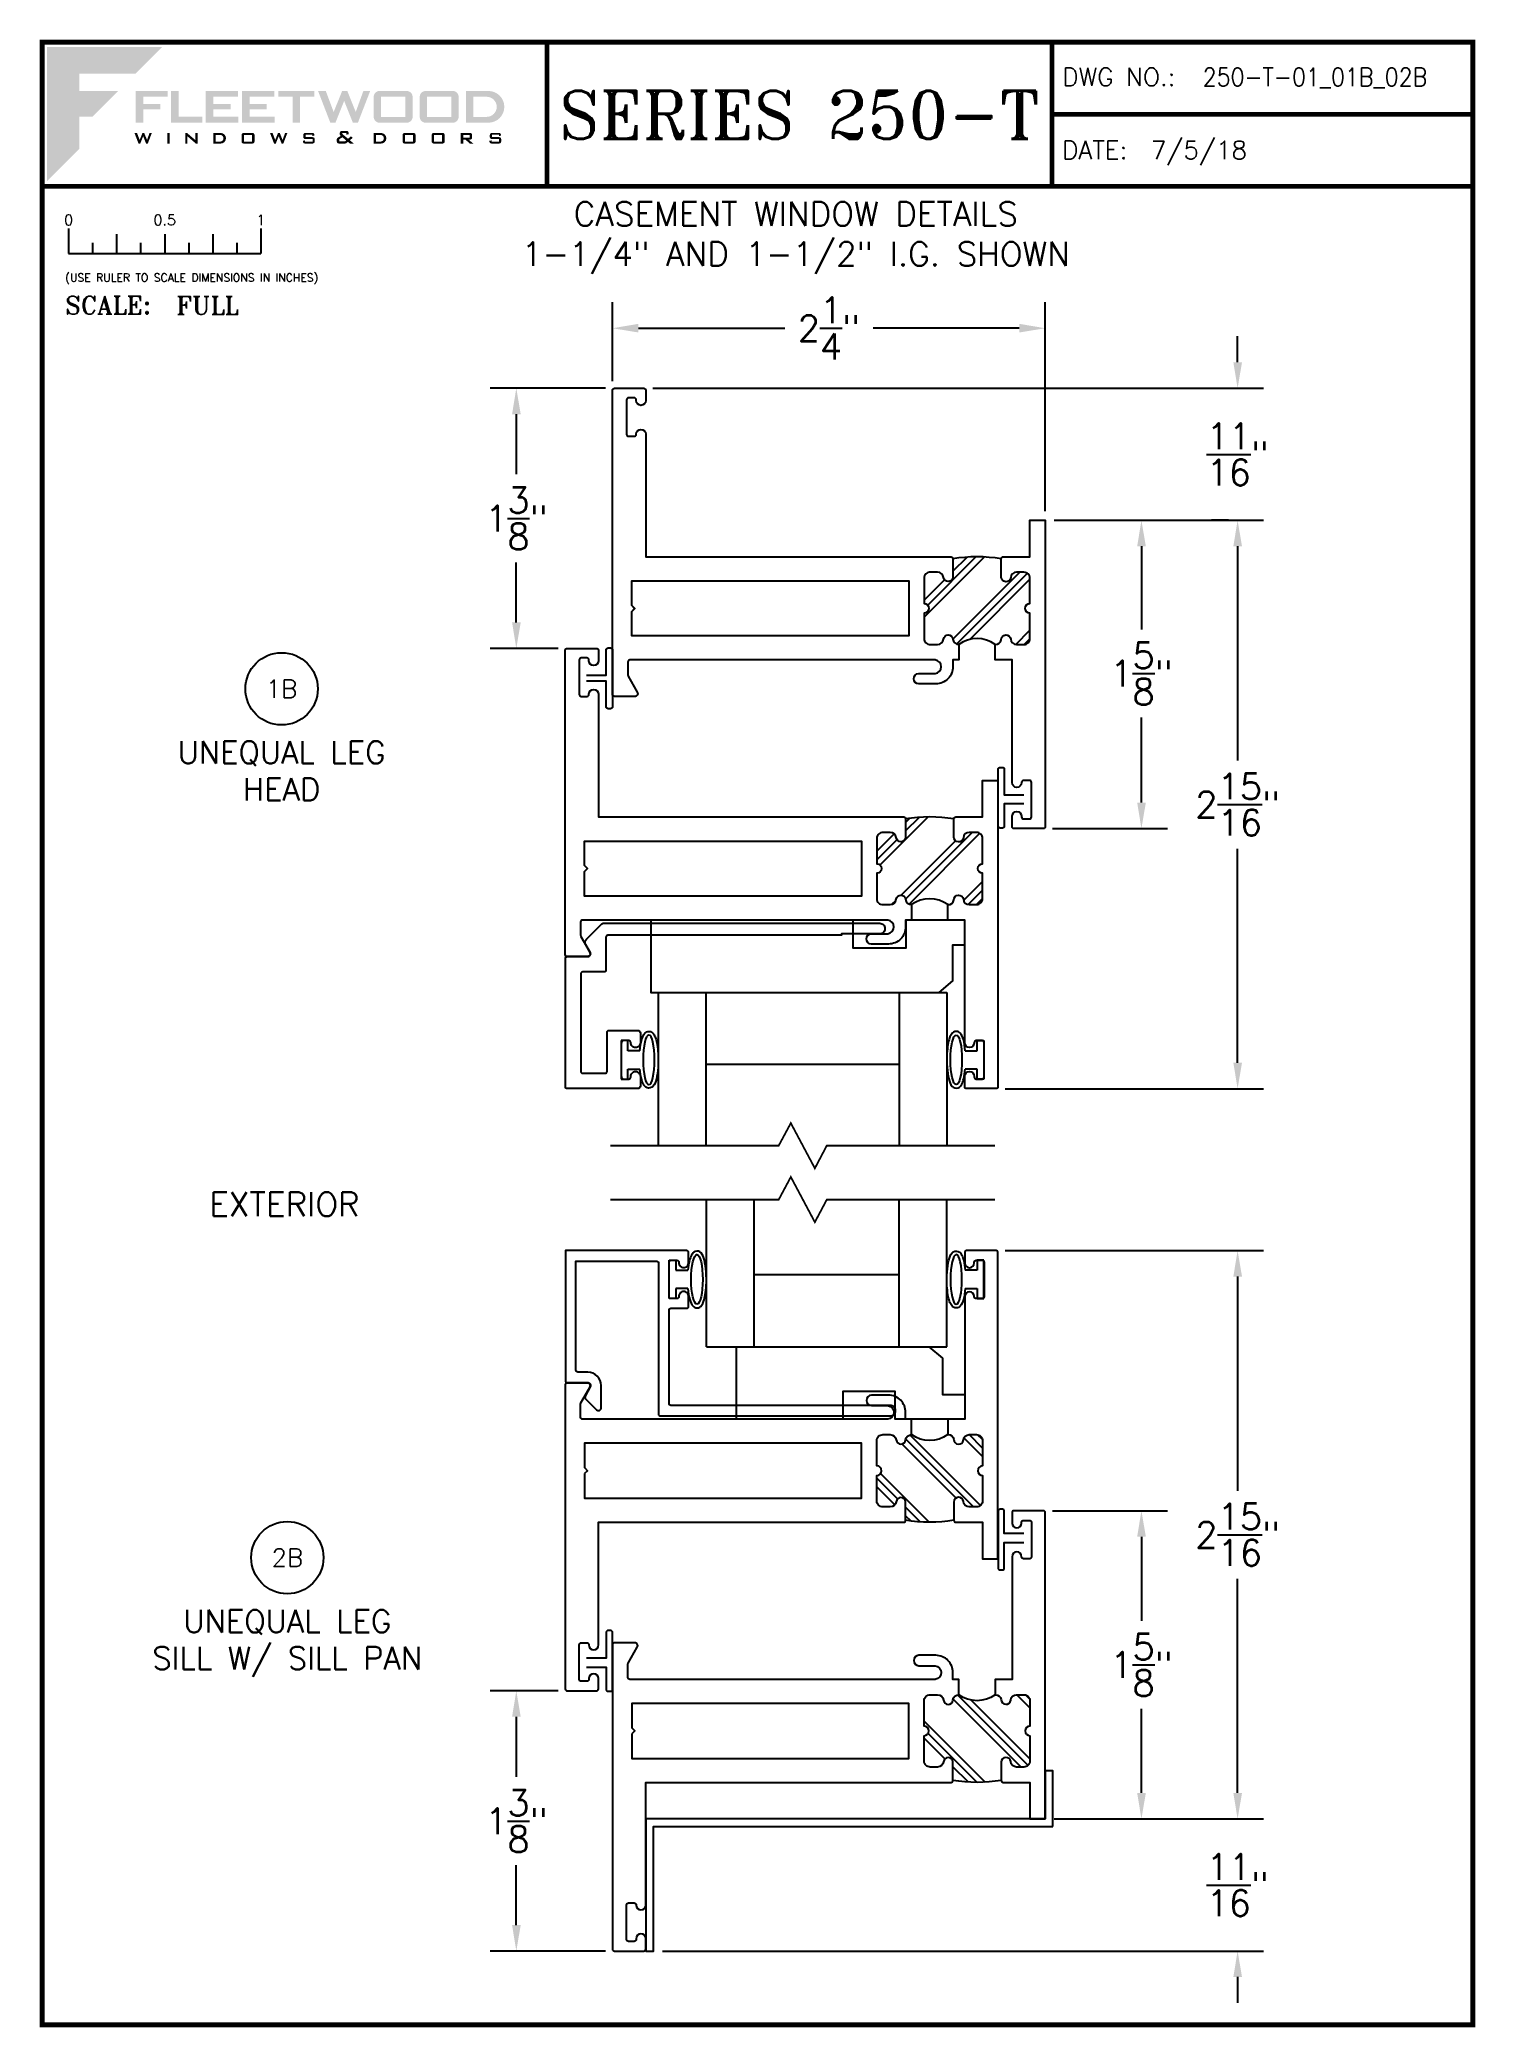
# Paper-space layout 'DETAIL 1B & 2B' of a CAD drawing. Extents: x 0.3 to 7.8, y 0.1 to 10.4.
# The model-space entities are those that its viewports show. They can reach past a viewport. Long polylines and large blocks are cut down to what shows.
import ezdxf
from ezdxf.enums import TextEntityAlignment as Align

# ---------------------------------------------------------------- set-up
doc = ezdxf.new("R2010")
doc.units = 0
doc.header["$LTSCALE"] = 0.25
doc.header["$MEASUREMENT"] = 0
doc.layers.get('0').update_dxf_attribs({"linetype": 'CONTINUOUS'})
doc.layers.get('DEFPOINTS').update_dxf_attribs({"linetype": 'CONTINUOUS'})
for name, color, linetype in [('DIM', 7, 'CONTINUOUS'), ('FRAME', 1, 'CONTINUOUS'), ('GLASS', 7, 'CONTINUOUS'), ('MISC', 7, 'CONTINUOUS'), ('TEXT', 7, 'CONTINUOUS'), ('TITLE-BLOCK', 7, 'CONTINUOUS'), ('VENT', 5, 'CONTINUOUS'), ('YK_GLASS_STOP', 5, 'CONTINUOUS')]:
    doc.layers.add(name, color=color, linetype=linetype)
doc.layers.add('VP', color=40, linetype='CONTINUOUS', plot=False)
doc.layers.get('VP').off()
doc.styles.add('ROMANS', font='romans')
doc.styles.add('ROMANT', font='romant')
doc.styles.add('SIMPLEX-094', font='simplex.shx', dxfattribs={"height": 0.094})
doc.styles.get("Standard").update_dxf_attribs({"font": 'simplex.shx'})
doc.dimstyles.new('FULL SCALE', dxfattribs={"dimscale": 0.75, "dimtxt": 0.18, "dimasz": 0.18, "dimexe": 0.18, "dimexo": 0.0625, "dimgap": 0.096, "dimtad": 0, "dimtih": 1, "dimtoh": 1, "dimdec": 4, "dimzin": 0, "dimdsep": 46, "dimlunit": 4, "dimtxsty": 'Standard', "dimcen": 0.09, "dimadec": 0, "dimazin": 0, "dimtfac": 1, "dimtdec": 4, "dimtofl": 0, "dimtmove": 0, "dimatfit": 3, "dimfxl": 0, "dimtolj": 1, "dimtzin": 0, "dimarcsym": 0})

# ---------------------------------------------------------------- blocks, each defined once
blk = doc.blocks.new('*D21')
at = {"layer": 'DEFPOINTS', "color": 0}
for p in [(5.528, 8.949), (3.278, 8.627), (5.528, 7.95)]:
    blk.add_point(p, dxfattribs=at)
at = {"layer": 'DIM', "color": 0, "lineweight": -2}
for p, q in [((3.278, 8.674), (3.278, 9.084)), ((5.528, 7.997), (5.528, 9.084)), ((3.413, 8.949), (4.174, 8.949)), ((5.393, 8.949), (4.633, 8.949))]:
    blk.add_line(p, q, dxfattribs=at)
at = {"layer": 'DIM', "color": 0}
for points in [[(3.413, 8.972), (3.413, 8.927), (3.278, 8.949)], [(5.393, 8.972), (5.393, 8.927), (5.528, 8.949)]]:
    blk.add_solid(points, dxfattribs=at)
at = {"layer": 'DIM', "color": 0, "insert": (4.403, 8.949), "char_height": 0.135, "attachment_point": 5}
blk.add_mtext('\\A1;2{\\H1.000000x;\\S1/4;}"', dxfattribs=at)
blk = doc.blocks.new('*D22')
at = {"layer": 'DEFPOINTS', "color": 0}
for p in [(5.528, 7.95), (5.518, 6.347), (6.028, 6.347)]:
    blk.add_point(p, dxfattribs=at)
at = {"layer": 'DIM', "color": 0, "lineweight": -2}
for p, q in [((5.575, 7.95), (6.163, 7.95)), ((6.028, 7.815), (6.028, 7.383)), ((6.028, 6.482), (6.028, 6.924)), ((5.565, 6.347), (6.163, 6.347))]:
    blk.add_line(p, q, dxfattribs=at)
at = {"layer": 'DIM', "color": 0}
for points in [[(6.006, 7.815), (6.051, 7.815), (6.028, 7.95)], [(6.006, 6.482), (6.051, 6.482), (6.028, 6.347)]]:
    blk.add_solid(points, dxfattribs=at)
at = {"layer": 'DIM', "color": 0, "insert": (6.028, 7.153), "char_height": 0.135, "attachment_point": 5}
blk.add_mtext('\\A1;1{\\H1.000000x;\\S5/8;}"', dxfattribs=at)
blk = doc.blocks.new('*D23')
at = {"layer": 'DEFPOINTS', "color": 0}
for p in [(5.528, 7.95), (5.273, 4.994), (6.528, 4.994)]:
    blk.add_point(p, dxfattribs=at)
at = {"layer": 'DIM', "color": 0, "lineweight": -2}
for p, q in [((5.575, 7.95), (6.663, 7.95)), ((6.528, 7.815), (6.528, 6.701)), ((6.528, 5.129), (6.528, 6.242)), ((5.32, 4.994), (6.663, 4.994))]:
    blk.add_line(p, q, dxfattribs=at)
at = {"layer": 'DIM', "color": 0}
for points in [[(6.506, 7.815), (6.551, 7.815), (6.528, 7.95)], [(6.506, 5.129), (6.551, 5.129), (6.528, 4.994)]]:
    blk.add_solid(points, dxfattribs=at)
at = {"layer": 'DIM', "color": 0, "insert": (6.528, 6.472), "char_height": 0.135, "attachment_point": 5}
blk.add_mtext('\\A1;2{\\H1.000000x;\\S15/16;}"', dxfattribs=at)
blk = doc.blocks.new('sectball')
blk.add_circle((0, 0), 0.125)
blk.add_attdef('NO', text='', height=0.062).set_placement((0, 0), align=Align.MIDDLE_CENTER)
for tag, p in [('LINE1', (0, -0.2588)), ('LINE2', (0, -0.3864)), ('LINE3', (0, -0.5214))]:
    blk.add_attdef(tag, text='', height=0.078).set_placement(p, align=Align.CENTER)
blk = doc.blocks.new('Fleetwood_Logo_6-10-15')
h = blk.add_hatch(color=154)
h.dxf.hatch_style = 1
h.paths.add_polyline_path([(0.2526, -0.0017), (0.0019, -0.0017), (0.0019, -0.2942), (0.0725, -0.2236), (0.0725, -0.1535), (0.1007, -0.1535), (0.1567, -0.0976), (0.0725, -0.0976), (0.0725, -0.0596), (0.1946, -0.0596)])
h = blk.add_hatch(color=251)
h.dxf.hatch_style = 1
h.paths.add_polyline_path([(0.2487, -0.1256), (0.2112, -0.1256), (0.2112, -0.1102), (0.2647, -0.1102), (0.2647, -0.0976), (0.1946, -0.0976), (0.1946, -0.1667), (0.2112, -0.1667), (0.2112, -0.1377), (0.2487, -0.1377)])
h = blk.add_hatch(color=251)
h.dxf.hatch_style = 1
h.paths.add_polyline_path([(0.2886, -0.0976), (0.272, -0.0976), (0.272, -0.1667), (0.3401, -0.1667), (0.3401, -0.1535), (0.2886, -0.1535)])
h = blk.add_hatch(color=251)
h.dxf.hatch_style = 1
h.paths.add_polyline_path([(0.4175, -0.0976), (0.3474, -0.0976), (0.3474, -0.1667), (0.4185, -0.1667), (0.4185, -0.1534), (0.364, -0.1534), (0.364, -0.1377), (0.4015, -0.1377), (0.4015, -0.1256), (0.364, -0.1256), (0.364, -0.1102), (0.4175, -0.1102)])
h = blk.add_hatch(color=251)
h.dxf.hatch_style = 1
h.paths.add_polyline_path([(0.4965, -0.0976), (0.4264, -0.0976), (0.4264, -0.1667), (0.4975, -0.1667), (0.4975, -0.1534), (0.443, -0.1534), (0.443, -0.1377), (0.4804, -0.1377), (0.4804, -0.1256), (0.443, -0.1256), (0.443, -0.1102), (0.4965, -0.1102)])
h = blk.add_hatch(color=251)
h.dxf.hatch_style = 1
h.paths.add_polyline_path([(0.5842, -0.0976), (0.5054, -0.0976), (0.5054, -0.1102), (0.5365, -0.1102), (0.5365, -0.1667), (0.5531, -0.1667), (0.5531, -0.1102), (0.5842, -0.1102)])
h = blk.add_hatch(color=251)
h.dxf.hatch_style = 1
h.paths.add_polyline_path([(0.6089, -0.0976), (0.5921, -0.0976), (0.6188, -0.1667), (0.63, -0.1667), (0.6489, -0.1192), (0.6679, -0.1667), (0.6789, -0.1667), (0.7056, -0.0976), (0.6908, -0.0976), (0.6742, -0.1433), (0.6558, -0.0976), (0.6446, -0.0976), (0.6261, -0.1433)])
h = blk.add_hatch(color=251)
h.dxf.hatch_style = 1
h.paths.add_polyline_path([(0.7853, -0.0976), (0.726, -0.0976, 0.414214), (0.7133, -0.1102), (0.7133, -0.154, 0.414214), (0.726, -0.1667), (0.7853, -0.1667, 0.414214), (0.798, -0.154), (0.798, -0.1102, 0.414214)])
h.paths.add_polyline_path([(0.7819, -0.1102), (0.7819, -0.154), (0.7294, -0.154), (0.7294, -0.1102)], flags=16)
h = blk.add_hatch(color=251)
h.dxf.hatch_style = 1
h.paths.add_polyline_path([(0.8856, -0.0976), (0.8262, -0.0976, 0.414214), (0.8136, -0.1102), (0.8136, -0.154, 0.414214), (0.8262, -0.1667), (0.8856, -0.1667, 0.414214), (0.8982, -0.154), (0.8982, -0.1102, 0.414214)])
h.paths.add_polyline_path([(0.8822, -0.1102), (0.8822, -0.154), (0.8296, -0.154), (0.8296, -0.1102)], flags=16)
h = blk.add_hatch(color=251)
h.dxf.hatch_style = 1
h.paths.add_polyline_path([(0.9632, -0.0976), (0.914, -0.0976), (0.914, -0.1667), (0.9632, -0.1667, 1)])
h.paths.add_polyline_path([(0.9301, -0.1102), (0.9593, -0.1102, -1), (0.9593, -0.154), (0.9301, -0.154)], flags=16)
h = blk.add_hatch(color=7)
h.dxf.hatch_style = 1
h.paths.add_polyline_path([(0.2301, -0.1891), (0.2251, -0.1891), (0.2196, -0.2043), (0.2134, -0.1891), (0.2097, -0.1891), (0.2035, -0.2043), (0.1978, -0.1891), (0.1922, -0.1891), (0.2011, -0.2121), (0.2048, -0.2121), (0.2112, -0.1963), (0.2175, -0.2121), (0.2212, -0.2121)])
h = blk.add_hatch(color=7)
h.dxf.hatch_style = 1
h.paths.add_polyline_path([(0.2691, -0.1891), (0.2637, -0.1891), (0.2637, -0.2118), (0.2637, -0.2121), (0.2691, -0.2121)])
h = blk.add_hatch(color=7)
h.dxf.hatch_style = 1
h.paths.add_polyline_path([(0.3077, -0.1964), (0.3259, -0.2121), (0.3298, -0.2121), (0.3298, -0.1891), (0.325, -0.1891), (0.325, -0.2047), (0.3067, -0.1891), (0.3029, -0.1891), (0.3029, -0.2121), (0.3077, -0.2121)])
h = blk.add_hatch(color=7)
h.dxf.hatch_style = 1
h.paths.add_polyline_path([(0.3801, -0.1891), (0.3637, -0.1891), (0.3637, -0.2121), (0.3801, -0.2121, 1)])
h.paths.add_polyline_path([(0.3691, -0.2079), (0.3691, -0.1933), (0.3788, -0.1933, -1), (0.3788, -0.2079)], flags=16)
h = blk.add_hatch(color=7)
h.dxf.hatch_style = 1
h.paths.add_polyline_path([(0.4537, -0.2079), (0.4537, -0.1933, 0.414214), (0.4495, -0.1891), (0.4297, -0.1891, 0.414214), (0.4255, -0.1933), (0.4255, -0.2079, 0.414214), (0.4297, -0.2121), (0.4495, -0.2121, 0.414214)])
h.paths.add_polyline_path([(0.4308, -0.2079), (0.4308, -0.1933), (0.4484, -0.1933), (0.4484, -0.2079)], flags=16)
h = blk.add_hatch(color=7)
h.dxf.hatch_style = 1
h.paths.add_polyline_path([(0.5253, -0.1891), (0.5203, -0.1891), (0.5148, -0.2043), (0.5087, -0.1891), (0.5049, -0.1891), (0.4988, -0.2043), (0.493, -0.1891), (0.4874, -0.1891), (0.4963, -0.2121), (0.5001, -0.2121), (0.5064, -0.1963), (0.5127, -0.2121), (0.5164, -0.2121)])
h = blk.add_hatch(color=7)
h.dxf.hatch_style = 1
h.paths.add_polyline_path([(0.5801, -0.1891), (0.5643, -0.1891, 0.414214), (0.56, -0.1933), (0.56, -0.1981, 0.414214), (0.5643, -0.2024), (0.58, -0.2024), (0.58, -0.2078), (0.5637, -0.2078), (0.5637, -0.2052), (0.5591, -0.2062), (0.5591, -0.2078, 0.414214), (0.5634, -0.2121), (0.5805, -0.2121, 0.414214), (0.5848, -0.2078), (0.5848, -0.2024, 0.414214), (0.5805, -0.1982), (0.5648, -0.1982), (0.5648, -0.193), (0.5798, -0.193), (0.5798, -0.1958), (0.5843, -0.1948), (0.5843, -0.1933, 0.414214)])
h = blk.add_hatch(color=7)
h.dxf.hatch_style = 1
h.paths.add_polyline_path([(0.645, -0.1913, -0.222262), (0.6447, -0.1906), (0.6447, -0.1892), (0.6535, -0.1892), (0.6535, -0.193), (0.6587, -0.1918), (0.6587, -0.189, 0.414214), (0.6544, -0.1847), (0.6437, -0.1847, 0.414214), (0.6394, -0.189), (0.6394, -0.1922, 0.222262), (0.6407, -0.1948), (0.6415, -0.1955), (0.6345, -0.1998, 0.260684), (0.6329, -0.2027), (0.6329, -0.2078, 0.414214), (0.6372, -0.2121), (0.6514, -0.2121, 0.17577), (0.6536, -0.2113), (0.657, -0.2085), (0.6614, -0.2121), (0.6699, -0.2121), (0.6613, -0.2049), (0.6676, -0.1997), (0.6637, -0.1964), (0.6574, -0.2017)])
h.paths.add_polyline_path([(0.6532, -0.2052), (0.6509, -0.2072, -0.17577), (0.6502, -0.2074), (0.6382, -0.2074), (0.6382, -0.2033, -0.260684), (0.6387, -0.2025), (0.6451, -0.1985)], flags=16)
h = blk.add_hatch(color=7)
h.dxf.hatch_style = 1
h.paths.add_polyline_path([(0.7294, -0.1891), (0.713, -0.1891), (0.713, -0.2121), (0.7294, -0.2121, 1)])
h.paths.add_polyline_path([(0.7184, -0.2079), (0.7184, -0.1933), (0.7281, -0.1933, -1), (0.7281, -0.2079)], flags=16)
h = blk.add_hatch(color=7)
h.dxf.hatch_style = 1
h.paths.add_polyline_path([(0.8045, -0.2079), (0.8045, -0.1933, 0.414214), (0.8003, -0.1891), (0.7805, -0.1891, 0.414214), (0.7763, -0.1933), (0.7763, -0.2079, 0.414214), (0.7805, -0.2121), (0.8003, -0.2121, 0.414214)])
h.paths.add_polyline_path([(0.7816, -0.2079), (0.7816, -0.1933), (0.7992, -0.1933), (0.7992, -0.2079)], flags=16)
h = blk.add_hatch(color=7)
h.dxf.hatch_style = 1
h.paths.add_polyline_path([(0.8678, -0.2079), (0.8678, -0.1933, 0.414214), (0.8636, -0.1891), (0.8438, -0.1891, 0.414214), (0.8396, -0.1933), (0.8396, -0.2079, 0.414214), (0.8438, -0.2121), (0.8636, -0.2121, 0.414214)])
h.paths.add_polyline_path([(0.8449, -0.2079), (0.8449, -0.1933), (0.8624, -0.1933), (0.8624, -0.2079)], flags=16)
h = blk.add_hatch(color=7)
h.dxf.hatch_style = 1
h.paths.add_polyline_path([(0.9277, -0.1993), (0.9277, -0.1933, 0.414214), (0.9235, -0.1891), (0.9028, -0.1891), (0.9028, -0.2121), (0.9082, -0.2121), (0.9082, -0.2035), (0.9131, -0.2035), (0.9224, -0.2121), (0.9303, -0.2121), (0.9197, -0.2035), (0.9235, -0.2035, 0.414214)])
h.paths.add_polyline_path([(0.9082, -0.1993), (0.9082, -0.1933), (0.9214, -0.1933, -0.414214), (0.9224, -0.1943), (0.9224, -0.1983, -0.414214), (0.9214, -0.1993)], flags=16)
h = blk.add_hatch(color=7)
h.dxf.hatch_style = 1
h.paths.add_polyline_path([(0.9867, -0.1982), (0.971, -0.1982), (0.971, -0.193), (0.9859, -0.193), (0.9859, -0.1958), (0.9905, -0.1948), (0.9905, -0.1933, 0.414214), (0.9863, -0.1891), (0.9705, -0.1891, 0.414214), (0.9662, -0.1933), (0.9662, -0.1981, 0.414214), (0.9705, -0.2024), (0.9862, -0.2024), (0.9862, -0.2078), (0.9699, -0.2078), (0.9699, -0.2052), (0.9653, -0.2062), (0.9653, -0.2078, 0.414214), (0.9696, -0.2121), (0.9867, -0.2121, 0.414214), (0.991, -0.2078), (0.991, -0.2024, 0.414214)])
blk = doc.blocks.new('A-SIZE_P')
at = {"const_width": 0.025}
blk.add_lwpolyline([(0.313, 0.125), (7.751, 0.125), (7.751, 10.437), (0.313, 10.437)], close=True, dxfattribs=at)
for points in [[(2.938, 10.437), (2.938, 9.687)], [(5.563, 10.437), (5.563, 9.687)], [(5.563, 10.062), (7.751, 10.062)], [(0.313, 9.687), (7.751, 9.687)]]:
    blk.add_lwpolyline(points, dxfattribs=at)
at = {"xscale": 2.387023416083395, "yscale": 2.387023416083395, "zscale": 2.387023416083395}
blk.add_blockref('Fleetwood_Logo_6-10-15', (0.334, 10.416), dxfattribs=at)
for s, style, p in [('DWG NO.:', 'SIMPLEX-094', (5.617, 10.209)), ('DATE:', 'SIMPLEX-094', (5.616, 9.829)), ('SCALE:', 'ROMANT', (0.433, 9.022))]:
    blk.add_text(s, height=0.094, dxfattribs=dict(style=style)).set_placement(p)
for tag, p, style in [('DWG_NO', (6.346, 10.209), 'SIMPLEX-094'), ('DATE', (6.077, 9.829), 'SIMPLEX-094'), ('SCALE', (1.011, 9.02), 'ROMANT')]:
    blk.add_attdef(tag, p, '', height=0.094, dxfattribs=dict(style=style))
for tag, height, style, width, p, p2 in [('DWG_NO_F', 0.094, 'SIMPLEX-094', 1.745692, (6.347, 10.209), (7.683, 10.209)), ('PRODUCT', 0.25, 'ROMANT', 1.390728, (3.001, 9.934), (5.5, 9.934))]:
    blk.add_attdef(tag, text='', height=height, dxfattribs=dict(style=style, width=width)).set_placement(p, p2, align=Align.FIT)
blk = doc.blocks.new('Full')
for p, q in [((0.137, -0.219), (0.137, -0.35)), ((0.262, -0.294), (0.262, -0.35)), ((0.387, -0.249), (0.387, -0.35)), ((0.512, -0.294), (0.512, -0.35)), ((0.637, -0.249), (0.637, -0.35)), ((0.762, -0.294), (0.762, -0.35)), ((0.887, -0.249), (0.887, -0.35)), ((1.012, -0.294), (1.012, -0.35)), ((1.137, -0.219), (1.137, -0.35)), ((0.137, -0.35), (1.137, -0.35))]:
    blk.add_line(p, q)
for s, p in [('0', (0.137, -0.219)), ('0.5', (0.637, -0.219)), ('1', (1.137, -0.219))]:
    blk.add_text(s, height=0.055).set_placement(p, align=Align.BOTTOM_CENTER)
at = {"style": 'ROMANS'}
blk.add_text('(USE RULER TO SCALE DIMENSIONS IN INCHES)', height=0.04115, dxfattribs=at).set_placement((0.12, -0.495))
blk = doc.blocks.new('*D70')
at = {"layer": 'DEFPOINTS', "color": 0}
for p in [(5.273, 4.152), (5.528, 1.196), (6.528, 1.196)]:
    blk.add_point(p, dxfattribs=at)
at = {"layer": 'TITLE-BLOCK', "color": 0, "lineweight": -2}
for p, q in [((5.32, 4.152), (6.663, 4.152)), ((6.528, 4.017), (6.528, 2.903)), ((6.528, 1.331), (6.528, 2.444)), ((5.575, 1.196), (6.663, 1.196))]:
    blk.add_line(p, q, dxfattribs=at)
at = {"layer": 'TITLE-BLOCK', "color": 0}
for points in [[(6.506, 4.017), (6.551, 4.017), (6.528, 4.152)], [(6.506, 1.331), (6.551, 1.331), (6.528, 1.196)]]:
    blk.add_solid(points, dxfattribs=at)
at = {"layer": 'TITLE-BLOCK', "color": 0, "insert": (6.528, 2.674), "char_height": 0.135, "attachment_point": 5}
blk.add_mtext('\\A1;2{\\H1.000000x;\\S15/16;}"', dxfattribs=at)
blk = doc.blocks.new('*D71')
at = {"layer": 'DEFPOINTS', "color": 0}
for p in [(5.518, 2.799), (5.528, 1.196), (6.028, 1.196)]:
    blk.add_point(p, dxfattribs=at)
at = {"layer": 'TITLE-BLOCK', "color": 0, "lineweight": -2}
for p, q in [((5.565, 2.799), (6.163, 2.799)), ((6.028, 2.664), (6.028, 2.227)), ((6.028, 1.331), (6.028, 1.768)), ((5.575, 1.196), (6.163, 1.196))]:
    blk.add_line(p, q, dxfattribs=at)
at = {"layer": 'TITLE-BLOCK', "color": 0}
for points in [[(6.006, 2.664), (6.051, 2.664), (6.028, 2.799)], [(6.006, 1.331), (6.051, 1.331), (6.028, 1.196)]]:
    blk.add_solid(points, dxfattribs=at)
at = {"layer": 'TITLE-BLOCK', "color": 0, "insert": (6.028, 1.997), "char_height": 0.135, "attachment_point": 5}
blk.add_mtext('\\A1;1{\\H1.000000x;\\S5/8;}"', dxfattribs=at)
blk = doc.blocks.new('*D72')
at = {"layer": 'DEFPOINTS', "color": 0}
for p in [(3.043, 1.862), (2.778, 0.509), (3.288, 0.509)]:
    blk.add_point(p, dxfattribs=at)
at = {"layer": 'TITLE-BLOCK', "color": 0, "lineweight": -2}
for p, q in [((2.996, 1.862), (2.643, 1.862)), ((2.778, 1.727), (2.778, 1.415)), ((2.778, 0.644), (2.778, 0.956)), ((3.241, 0.509), (2.643, 0.509))]:
    blk.add_line(p, q, dxfattribs=at)
at = {"layer": 'TITLE-BLOCK', "color": 0}
for points in [[(2.756, 1.727), (2.801, 1.727), (2.778, 1.862)], [(2.756, 0.644), (2.801, 0.644), (2.778, 0.509)]]:
    blk.add_solid(points, dxfattribs=at)
at = {"layer": 'TITLE-BLOCK', "color": 0, "insert": (2.778, 1.185), "char_height": 0.135, "attachment_point": 5}
blk.add_mtext('\\A1;1{\\H1.000000x;\\S3/8;}"', dxfattribs=at)
blk = doc.blocks.new('*D73')
at = {"layer": 'DEFPOINTS', "color": 0}
for p in [(5.528, 1.196), (3.491, 0.509), (6.528, 0.509)]:
    blk.add_point(p, dxfattribs=at)
at = {"layer": 'TITLE-BLOCK', "color": 0, "lineweight": -2}
for p, q in [((6.528, 1.331), (6.528, 1.466)), ((5.575, 1.196), (6.663, 1.196)), ((3.538, 0.509), (6.663, 0.509)), ((6.528, 0.374), (6.528, 0.239))]:
    blk.add_line(p, q, dxfattribs=at)
at = {"layer": 'TITLE-BLOCK', "color": 0}
for points in [[(6.506, 1.331), (6.551, 1.331), (6.528, 1.196)], [(6.506, 0.374), (6.551, 0.374), (6.528, 0.509)]]:
    blk.add_solid(points, dxfattribs=at)
at = {"layer": 'TITLE-BLOCK', "color": 0, "insert": (6.528, 0.852), "char_height": 0.135, "attachment_point": 5}
blk.add_mtext('\\A1;{\\H1.000000x;\\S11/16;}"', dxfattribs=at)
blk = doc.blocks.new('*D74')
at = {"layer": 'DEFPOINTS', "color": 0}
for p in [(3.288, 8.637), (2.778, 7.284), (3.043, 7.284)]:
    blk.add_point(p, dxfattribs=at)
at = {"layer": 'TITLE-BLOCK', "color": 0, "lineweight": -2}
for p, q in [((3.241, 8.637), (2.643, 8.637)), ((2.778, 8.502), (2.778, 8.19)), ((2.778, 7.419), (2.778, 7.731)), ((2.996, 7.284), (2.643, 7.284))]:
    blk.add_line(p, q, dxfattribs=at)
at = {"layer": 'TITLE-BLOCK', "color": 0}
for points in [[(2.756, 8.502), (2.801, 8.502), (2.778, 8.637)], [(2.756, 7.419), (2.801, 7.419), (2.778, 7.284)]]:
    blk.add_solid(points, dxfattribs=at)
at = {"layer": 'TITLE-BLOCK', "color": 0, "insert": (2.778, 7.96), "char_height": 0.135, "attachment_point": 5}
blk.add_mtext('\\A1;1{\\H1.000000x;\\S3/8;}"', dxfattribs=at)
blk = doc.blocks.new('*D127')
at = {"color": 0, "lineweight": -2}
for p, q in [((6.528, 8.772), (6.528, 8.907)), ((3.488, 8.637), (6.663, 8.637)), ((6.481, 7.95), (6.393, 7.95)), ((6.528, 7.815), (6.528, 7.68))]:
    blk.add_line(p, q, dxfattribs=at)
at = {"color": 0}
for points in [[(6.506, 8.772), (6.551, 8.772), (6.528, 8.637)], [(6.506, 7.815), (6.551, 7.815), (6.528, 7.95)]]:
    blk.add_solid(points, dxfattribs=at)
at = {"layer": 'DEFPOINTS', "color": 0}
for p in [(3.441, 8.637), (6.528, 8.637), (6.528, 7.95)]:
    blk.add_point(p, dxfattribs=at)
at = {"color": 0, "insert": (6.528, 8.293), "char_height": 0.135, "attachment_point": 5}
blk.add_mtext('\\A1;{\\H1.000000x;\\S11/16;}"', dxfattribs=at)
blk = doc.blocks.new('05P11-Z-BAR')
h = blk.add_hatch()
h.set_pattern_fill('PLAST', angle=45, style=0)
h.set_pattern_definition([(45, (-0.3846, -1e-07), (-0.176777, 0.176777), []), (45, (-0.4067, 0.0221), (-0.176777, 0.176777), []), (45, (-0.4288, 0.0442), (-0.176777, 0.176777), [])])
h.paths.add_polyline_path([(0.006, 1.12, -0.414214), (-0.018, 1.145, -0.414214), (0.006, 1.17), (0.006, 1.302, 0.414214), (-0.025, 1.333), (-0.063, 1.333, 0.38311), (-0.094, 1.305, -0.947716), (-0.143, 1.308), (-0.143, 1.403, 0.087329), (-0.394, 1.403), (-0.394, 1.308, -1), (-0.443, 1.308, 0.352985), (-0.473, 1.333), (-0.512, 1.333, 0.414214), (-0.544, 1.302), (-0.544, 1.17, -0.414214), (-0.518, 1.145, -0.414214), (-0.544, 1.12), (-0.544, 0.988, 0.414214), (-0.512, 0.957), (-0.474, 0.957, 0.38311), (-0.443, 0.985, -0.898027), (-0.394, 0.985, 0.38311), (-0.363, 0.957, -0.325577), (-0.174, 0.957, 0.363634), (-0.143, 0.982, -0.947716), (-0.094, 0.985, 0.38311), (-0.063, 0.957), (-0.025, 0.957, 0.414214), (0.006, 0.988)])
blk.add_line((-0.087, 0.877), (-0.087, 0.877))
for points in [[(-2.164, 2.28, -0.414214), (-2.154, 2.29), (-2.001, 2.29, -0.414214), (-1.991, 2.28), (-1.991, 2.226, -1), (-2.041, 2.226), (-2.041, 2.23, 0.414214), (-2.051, 2.24), (-2.081, 2.24, 0.414214), (-2.091, 2.23), (-2.091, 2.05, 0.414214), (-2.081, 2.04), (-2.051, 2.04, 0.414214), (-2.041, 2.05), (-2.041, 2.051, -1), (-1.991, 2.051), (-1.991, 1.413), (-0.403, 1.413, -0.414214), (-0.394, 1.403), (-0.394, 1.306, -0.888834), (-0.443, 1.306, 0.377258), (-0.474, 1.333), (-0.512, 1.333, 0.414214), (-0.544, 1.302), (-0.544, 1.17, -1), (-0.544, 1.12), (-0.544, 0.988, 0.414214), (-0.512, 0.957), (-0.474, 0.957, 0.383109), (-0.443, 0.985, -0.898027), (-0.394, 0.985, 0.38311), (-0.363, 0.957), (-0.363, 0.877), (-0.394, 0.877), (-0.394, 0.842, -0.414214), (-0.483, 0.752), (-0.571, 0.752, -1), (-0.571, 0.806), (-0.486, 0.806, 0.859155), (-0.486, 0.877), (-2.074, 0.877, 0.414214), (-2.084, 0.867), (-2.084, 0.797, 0.131652), (-2.082, 0.792), (-2.035, 0.709, -0.577353), (-2.048, 0.687), (-2.154, 0.687, -0.414214), (-2.164, 0.697), (-2.164, 2.28)], [(-0.025, 0.957, 0.414214), (0.006, 0.988), (0.006, 1.12, -1), (0.006, 1.17), (0.006, 1.302, 0.414214), (-0.025, 1.333), (-0.063, 1.333, 0.38311), (-0.094, 1.305, -0.947716), (-0.143, 1.308), (-0.143, 1.403, -0.414214), (-0.133, 1.413), (0.006, 1.413), (0.006, 1.603), (0.086, 1.603), (0.086, 0.01, -0.414214), (0.077, 0), (-0.077, 0, -0.414214), (-0.087, 0.01), (-0.087, 0.064, -1), (-0.037, 0.064), (-0.037, 0.06, 0.414214), (-0.027, 0.05), (0.003, 0.05, 0.414214), (0.014, 0.06), (0.014, 0.24, 0.414214), (0.003, 0.25), (-0.027, 0.25, 0.414214), (-0.037, 0.24), (-0.037, 0.239, -1), (-0.087, 0.239), (-0.087, 0.877), (-0.174, 0.877), (-0.174, 0.957, 0.363634), (-0.143, 0.982, -0.947716), (-0.094, 0.985, 0.38311), (-0.063, 0.957), (-0.025, 0.957)]]:
    blk.add_lwpolyline(points, format="xyb")
blk.add_lwpolyline([(-2.063, 1.16), (-2.063, 1.288), (-0.623, 1.288), (-0.623, 1.002), (-2.063, 1.002), (-2.063, 1.129), (-2.048, 1.145)], close=True)
at = {"color": 7}
for centre, radius, start, end in [((-0.269, 0.638), 0.775, 80.7195, 99.2805), ((-0.269, 0.828), 0.16, 53.9319, 126.0681)]:
    blk.add_arc(centre, radius, start, end, dxfattribs=at)
blk = doc.blocks.new('05P12-1.25in_GLASS_STOP')
for p, q in [((-1.588, 0.25), (-1.624, 0.25)), ((-1.624, 0.25), (-1.624, 0.05)), ((-1.588, 0.197), (-1.588, 0.25)), ((-0.022, 0.197), (-0.022, 0.25)), ((-0.022, 0.25), (0.013, 0.25)), ((0.013, 0.25), (0.013, 0.05)), ((-1.526, 0.197), (-1.588, 0.197)), ((-0.084, 0.197), (-0.022, 0.197)), ((-1.624, 0.05), (-1.588, 0.05)), ((-1.588, 0.05), (-1.588, 0.102)), ((-1.588, 0.102), (-1.526, 0.102)), ((-0.022, 0.102), (-0.084, 0.102)), ((-0.022, 0.05), (-0.022, 0.102)), ((0.013, 0.05), (-0.022, 0.05))]:
    blk.add_line(p, q)
blk.add_lwpolyline([(-1.573, 0.24, 0.414214), (-1.583, 0.25), (-1.614, 0.25, 0.414214), (-1.624, 0.24), (-1.624, 0.06, 0.414214), (-1.614, 0.05), (-1.583, 0.05, 0.414214), (-1.573, 0.06), (-1.573, 0.063, -0.414214), (-1.548, 0.088), (-1.548, 0.088, -0.414214), (-1.523, 0.063), (-1.523, 0.01, -0.414214), (-1.533, 0), (-2.163, 0), (-2.163, 0.677, -0.414214), (-2.154, 0.687), (-2.047, 0.687, 0.57735), (-2.034, 0.709), (-2.059, 0.754, -0.339454), (-2.057, 0.773), (-2.002, 0.828, -0.668179), (-1.977, 0.817), (-1.977, 0.702, -0.414214), (-2.047, 0.632), (-2.098, 0.632, 0.414214), (-2.108, 0.622), (-2.108, 0.055), (-1.688, 0.055, 0.414214), (-1.679, 0.065), (-1.679, 0.85, -0.414214), (-1.669, 0.86), (-0.474, 0.86, -0.414214), (-0.447, 0.833), (-0.447, 0.832, -0.414214), (-0.474, 0.805), (-1.614, 0.805, 0.414214), (-1.624, 0.795), (-1.624, 0.31, 0.414214), (-1.614, 0.3), (-1.533, 0.3, -0.414214), (-1.523, 0.29), (-1.523, 0.238, -0.414214), (-1.548, 0.213), (-1.548, 0.213, -0.414214), (-1.573, 0.238)], format="xyb", close=True)
at = {"extrusion": (0, 0, -1)}
blk.add_ellipse((-1.479, 0.15), major_axis=(0, 0.129), ratio=0.232303, dxfattribs=at)
blk.add_ellipse((-0.131, 0.15), major_axis=(0, 0.129), ratio=0.232303)
for points in [[(-1.526, 0.197), (-1.524, 0.219), (-1.521, 0.239), (-1.512, 0.269), (-1.508, 0.28), (-1.495, 0.294), (-1.487, 0.298), (-1.479, 0.298), (-1.468, 0.298), (-1.46, 0.292), (-1.451, 0.279), (-1.447, 0.272), (-1.437, 0.244), (-1.433, 0.215), (-1.428, 0.136), (-1.432, 0.085), (-1.444, 0.034), (-1.448, 0.022), (-1.464, 0.005), (-1.478, 0), (-1.499, 0.008), (-1.504, 0.016), (-1.512, 0.032), (-1.515, 0.041), (-1.522, 0.067), (-1.524, 0.084), (-1.526, 0.102)], [(-0.084, 0.197), (-0.086, 0.219), (-0.089, 0.239), (-0.098, 0.269), (-0.102, 0.28), (-0.115, 0.294), (-0.123, 0.298), (-0.131, 0.298), (-0.142, 0.298), (-0.15, 0.292), (-0.159, 0.279), (-0.163, 0.272), (-0.173, 0.244), (-0.177, 0.215), (-0.182, 0.136), (-0.178, 0.085), (-0.166, 0.034), (-0.162, 0.022), (-0.146, 0.005), (-0.132, 0), (-0.111, 0.008), (-0.106, 0.016), (-0.098, 0.032), (-0.095, 0.041), (-0.088, 0.067), (-0.086, 0.084), (-0.084, 0.102)]]:
    blk.add_open_spline(points, degree=3, knots=[5.075676, 5.075676, 5.075676, 5.075676, 5.596595, 5.596595, 6.055763, 6.055763, 6.283185, 6.283185, 6.283185, 6.572914, 6.572914, 6.862642, 6.862642, 7.608886, 7.608886, 8.676451, 8.676451, 9.18434, 9.18434, 9.518242, 9.518242, 9.852144, 9.852144, 10.186046, 10.186046, 10.631436, 10.631436, 10.631436, 10.631436])
blk = doc.blocks.new('05P10-1.5in_GLASS_STOP')
for p, q in [((-1.838, 0.25), (-1.873, 0.25)), ((-1.873, 0.25), (-1.873, 0.05)), ((-1.838, 0.197), (-1.838, 0.25)), ((-0.022, 0.197), (-0.022, 0.25)), ((-0.022, 0.25), (0.013, 0.25)), ((0.013, 0.25), (0.013, 0.05)), ((-1.776, 0.197), (-1.838, 0.197)), ((-0.084, 0.197), (-0.022, 0.197)), ((-1.873, 0.05), (-1.838, 0.05)), ((-1.838, 0.05), (-1.838, 0.102)), ((-1.838, 0.102), (-1.776, 0.102)), ((-0.022, 0.102), (-0.084, 0.102)), ((-0.022, 0.05), (-0.022, 0.102)), ((0.013, 0.05), (-0.022, 0.05))]:
    blk.add_line(p, q)
blk.add_lwpolyline([(-1.823, 0.239), (-1.823, 0.24, 0.414214), (-1.833, 0.25), (-1.858, 0.25, 0.414214), (-1.873, 0.235), (-1.873, 0.065, 0.414214), (-1.858, 0.05), (-1.833, 0.05, 0.414214), (-1.823, 0.06), (-1.823, 0.064, -0.414214), (-1.799, 0.089), (-1.798, 0.089, -0.414214), (-1.773, 0.064), (-1.773, 0.015, -0.414214), (-1.788, 0), (-2.153, 0, -0.414214), (-2.163, 0.01), (-2.163, 0.677, -0.414214), (-2.153, 0.687), (-2.047, 0.687, 0.57735), (-2.035, 0.709), (-2.057, 0.748, -0.339454), (-2.053, 0.778), (-1.974, 0.857, -0.198912), (-1.967, 0.86), (-0.529, 0.86, -0.414214), (-0.502, 0.833), (-0.502, 0.832, -0.414214), (-0.529, 0.805), (-0.727, 0.805), (-0.727, 0.798), (-1.942, 0.798, 0.414214), (-1.952, 0.788), (-1.952, 0.617, -0.414214), (-1.962, 0.607), (-2.073, 0.607, 0.414214), (-2.083, 0.597), (-2.083, 0.09, 0.414214), (-2.073, 0.08), (-1.956, 0.08, 0.414214), (-1.946, 0.09), (-1.946, 0.293, -0.414214), (-1.936, 0.303), (-1.788, 0.303, -0.414214), (-1.773, 0.288), (-1.773, 0.239, -0.414214), (-1.798, 0.214), (-1.799, 0.214, -0.414214)], format="xyb", close=True)
at = {"extrusion": (0, 0, -1)}
blk.add_ellipse((-1.729, 0.15), major_axis=(0, 0.129), ratio=0.232303, dxfattribs=at)
blk.add_ellipse((-0.131, 0.15), major_axis=(0, 0.129), ratio=0.232303)
for points in [[(-1.776, 0.197), (-1.774, 0.219), (-1.771, 0.239), (-1.762, 0.269), (-1.758, 0.28), (-1.745, 0.294), (-1.737, 0.298), (-1.729, 0.298), (-1.718, 0.298), (-1.71, 0.292), (-1.701, 0.279), (-1.697, 0.272), (-1.687, 0.244), (-1.683, 0.215), (-1.678, 0.136), (-1.682, 0.085), (-1.694, 0.034), (-1.698, 0.022), (-1.714, 0.005), (-1.728, 0), (-1.749, 0.008), (-1.754, 0.016), (-1.762, 0.032), (-1.765, 0.041), (-1.772, 0.067), (-1.774, 0.084), (-1.776, 0.102)], [(-0.084, 0.197), (-0.086, 0.219), (-0.089, 0.239), (-0.098, 0.269), (-0.102, 0.28), (-0.115, 0.294), (-0.123, 0.298), (-0.131, 0.298), (-0.142, 0.298), (-0.15, 0.292), (-0.159, 0.279), (-0.163, 0.272), (-0.173, 0.244), (-0.177, 0.215), (-0.182, 0.136), (-0.178, 0.085), (-0.166, 0.034), (-0.162, 0.022), (-0.146, 0.005), (-0.132, 0), (-0.111, 0.008), (-0.106, 0.016), (-0.098, 0.032), (-0.095, 0.041), (-0.088, 0.067), (-0.086, 0.084), (-0.084, 0.102)]]:
    blk.add_open_spline(points, degree=3, knots=[5.075676, 5.075676, 5.075676, 5.075676, 5.596595, 5.596595, 6.055763, 6.055763, 6.283185, 6.283185, 6.283185, 6.572914, 6.572914, 6.862642, 6.862642, 7.608886, 7.608886, 8.676451, 8.676451, 9.18434, 9.18434, 9.518242, 9.518242, 9.852144, 9.852144, 10.186046, 10.186046, 10.631436, 10.631436, 10.631436, 10.631436])

msp = doc.modelspace()

# ---------------------------------------------------------------- linework, layer by layer
at = {"layer": 'FRAME'}
msp.add_lwpolyline([(19.666, 31.884), (19.666, 32.012), (21.106, 32.012), (21.106, 31.726), (19.666, 31.726), (19.666, 31.853), (19.681, 31.869)], close=True, dxfattribs=at)
at = {"layer": 'GLASS', "linetype": 'Continuous'}
for p, q in [((19.804, 29.871), (19.804, 28.79)), ((20.052, 29.871), (20.052, 28.79)), ((21.056, 29.871), (21.056, 28.79)), ((21.304, 29.871), (21.304, 28.79)), ((21.056, 29.496), (20.052, 29.496))]:
    msp.add_line(p, q, dxfattribs=at)
at = {"layer": 'GLASS', "const_width": 0.0094}
for points in [[(19.554, 28.79), (20.43, 28.79), (20.493, 28.907), (20.618, 28.672), (20.68, 28.79), (21.554, 28.79)], [(19.554, 28.509), (20.43, 28.509), (20.493, 28.627), (20.618, 28.392), (20.68, 28.509), (21.554, 28.509)]]:
    msp.add_lwpolyline(points, dxfattribs=at)
at = {"layer": 'MISC', "linetype": 'Continuous'}
for points in [[(19.431, 31.522), (19.533, 31.522), (19.533, 31.653, -0.414214), (19.543, 31.663), (19.556, 31.663, -0.414214), (19.566, 31.653), (19.566, 31.357, -0.414214), (19.556, 31.347)], [(19.556, 31.347), (19.543, 31.347, -0.414214), (19.533, 31.357), (19.533, 31.49), (19.431, 31.49)], [(21.705, 30.852), (21.603, 30.852), (21.603, 30.736, -0.414214), (21.593, 30.726), (21.581, 30.726, -0.414214), (21.571, 30.736), (21.571, 31.032, -0.414214), (21.581, 31.042)], [(21.581, 31.042), (21.593, 31.042, -0.414214), (21.603, 31.032), (21.603, 30.899), (21.705, 30.899)], [(21.705, 26.428), (21.603, 26.428), (21.603, 26.544, 0.414214), (21.593, 26.554), (21.581, 26.554, 0.414214), (21.571, 26.544), (21.571, 26.248, 0.414214), (21.581, 26.238)], [(21.581, 26.238), (21.593, 26.238, 0.414214), (21.603, 26.248), (21.603, 26.381), (21.705, 26.381)], [(19.556, 25.923), (19.543, 25.923, 0.414214), (19.533, 25.913), (19.533, 25.78), (19.431, 25.78)], [(19.431, 25.733), (19.533, 25.733), (19.533, 25.617, 0.414214), (19.543, 25.607), (19.556, 25.607, 0.414214), (19.566, 25.617), (19.566, 25.913, 0.414214), (19.556, 25.923)]]:
    msp.add_lwpolyline(points, format="xyb", dxfattribs=at)
at = {"layer": 'MISC'}
for points in [[(21.341, 30.248), (21.091, 30.248), (21.091, 30.102), (20.818, 30.102), (20.818, 30.248), (19.765, 30.248), (19.765, 29.871), (21.265, 29.871), (21.335, 29.931), (21.335, 30.119), (21.398, 30.119)], [(21.398, 27.022), (21.036, 27.022), (21.036, 27.167), (20.764, 27.167), (20.764, 27.022), (20.211, 27.022), (20.211, 27.399), (21.211, 27.399), (21.281, 27.339), (21.281, 27.151), (21.398, 27.151)]]:
    msp.add_lwpolyline(points, dxfattribs=at)
msp.add_lwpolyline([(21.856, 24.903), (21.856, 25.193), (21.816, 25.193), (21.816, 24.943), (19.739, 24.943), (19.739, 24.256), (19.779, 24.256), (19.779, 24.903)], close=True, dxfattribs=at)
at = {"layer": 'TEXT'}
for p, q in [((19.804, 29.871), (21.304, 29.871)), ((20.302, 27.774), (21.056, 27.774)), ((20.054, 27.399), (21.304, 27.399))]:
    msp.add_line(p, q, dxfattribs=at)
at = {"layer": 'TITLE-BLOCK'}
for p, q in [((20.054, 27.399), (20.054, 28.509)), ((20.302, 27.399), (20.302, 28.509)), ((21.056, 27.399), (21.056, 28.509)), ((21.304, 27.399), (21.304, 28.509))]:
    msp.add_line(p, q, dxfattribs=at)

# ---------------------------------------------------------------- block references
at = {"layer": 'FRAME'}
msp.add_blockref('05P11-Z-BAR', (21.73, 30.724), dxfattribs=at)
at = {"layer": 'FRAME', "xscale": -1, "rotation": 180}
msp.add_blockref('05P11-Z-BAR', (21.73, 26.546), dxfattribs=at)
at = {"layer": 'VENT'}
msp.add_blockref('05P11-Z-BAR', (21.484, 29.371), dxfattribs=at)
at = {"layer": 'VENT', "xscale": -1, "rotation": 180}
msp.add_blockref('05P11-Z-BAR', (21.484, 27.899), dxfattribs=at)
at = {"layer": 'YK_GLASS_STOP'}
msp.add_blockref('05P10-1.5in_GLASS_STOP', (21.484, 29.371), dxfattribs=at)
at = {"layer": 'YK_GLASS_STOP', "xscale": -1, "rotation": 180}
msp.add_blockref('05P12-1.25in_GLASS_STOP', (21.484, 27.899), dxfattribs=at)

psp = doc.layouts.new('DETAIL 1B & 2B')

# ---------------------------------------------------------------- block references
at = {"layer": 'DIM', "xscale": 1.504, "yscale": 1.504, "zscale": 1.504}
for p, values in [((1.55778, 7.07368), {'NO': '1B', 'LINE1': 'UNEQUAL LEG', 'LINE2': 'HEAD'}), ((1.58757, 2.55487), {'NO': '2B', 'LINE1': 'UNEQUAL LEG', 'LINE2': 'SILL W/ SILL PAN'})]:
    psp.add_blockref('sectball', p, dxfattribs=at).add_auto_attribs(values)
at = {"layer": 'TITLE-BLOCK'}
ref = psp.add_blockref('A-SIZE_P', (0, 0), dxfattribs=at)
ref.add_attrib('DATE', '7/5/18', (6.07741, 9.82884), dxfattribs={"layer": '0', "height": 0.094, "style": 'SIMPLEX-094'})
ref.add_attrib('SCALE', 'FULL', (1.01101, 9.02035), dxfattribs={"layer": '0', "height": 0.094, "style": 'ROMANT'})
ref.add_attrib('PRODUCT', 'SERIES 250-T', dxfattribs={"layer": '0', "height": 0.25, "style": 'ROMANT', "width": 0.875}).set_placement((3.0005, 9.93352), (5.5005, 9.93352), align=Align.FIT)
ref.add_attrib('DWG_NO', '250-T-01_01B_02B', (6.34634, 10.20879), dxfattribs={"layer": '0', "height": 0.094, "style": 'SIMPLEX-094', "width": 0.9})
psp.add_blockref('Full', (0.313, 9.687), dxfattribs=at)

# ---------------------------------------------------------------- texts
at = {"layer": 'DIM', "char_height": 0.125, "attachment_point": 5}
for s, insert, width in [('CASEMENT WINDOW DETAILS\\P1-1/4" AND 1-1/2" I.G. SHOWN', (4.23133, 9.41884), 3.1201362), ('EXTERIOR', (1.57298, 4.39288), 1.4954594)]:
    psp.add_mtext(s, dxfattribs=dict(at, insert=insert, width=width))

# ---------------------------------------------------------------- dimensions: what is measured, and where the dimension line sits
dim = psp.add_linear_dim(base=(6.52823, 8.63676), p1=(6.52823, 7.94976), p2=(3.44123, 8.63676), angle=90, dimstyle='FULL SCALE')
dim.commit()
dim.dimension.update_dxf_attribs({"geometry": '*D127', "text_midpoint": (6.52823, 8.29326)})
at = {"layer": 'DIM'}
dim = psp.add_linear_dim(base=(5.52823, 8.94926), p1=(3.27823, 8.62676), p2=(5.52823, 7.94976), dimstyle='FULL SCALE', dxfattribs=at)
dim.commit()
dim.dimension.update_dxf_attribs({"geometry": '*D21', "text_midpoint": (4.40323, 8.94926), "dimtype": 160})
dim = psp.add_linear_dim(base=(6.52823, 4.99376), p1=(5.52823, 7.94976), p2=(5.27273, 4.99376), angle=90, dimstyle='FULL SCALE', dxfattribs=at)
dim.commit()
dim.dimension.update_dxf_attribs({"geometry": '*D23', "text_midpoint": (6.52823, 6.47176)})
dim = psp.add_linear_dim(base=(6.02823, 6.34676), p1=(5.52823, 7.94976), p2=(5.51823, 6.34676), angle=90, dimstyle='FULL SCALE', dxfattribs=at)
dim.commit()
dim.dimension.update_dxf_attribs({"geometry": '*D22', "text_midpoint": (6.02823, 7.15326), "dimtype": 160})
at = {"layer": 'TITLE-BLOCK'}
for base, p1, p2, picture, middle in [((2.77823, 7.28376), (3.28823, 8.63676), (3.04273, 7.28376), '*D74', (2.77823, 7.96026)), ((6.02823, 1.19555), (5.51823, 2.79855), (5.52823, 1.19555), '*D71', (6.02823, 1.99705)), ((2.77823, 0.50855), (3.04273, 1.86155), (3.28823, 0.50855), '*D72', (2.77823, 1.18505))]:
    dim = psp.add_linear_dim(base=base, p1=p1, p2=p2, angle=90, dimstyle='FULL SCALE', dxfattribs=at)
    dim.commit()
    dim.dimension.update_dxf_attribs({"geometry": picture, "text_midpoint": middle})
for base, p1, p2, picture, middle in [((6.52823, 1.19555), (5.27273, 4.15155), (5.52823, 1.19555), '*D70', (6.52823, 2.67355)), ((6.52823, 0.50855), (5.52823, 1.19555), (3.49123, 0.50855), '*D73', (6.52823, 0.85205))]:
    dim = psp.add_linear_dim(base=base, p1=p1, p2=p2, angle=90, dimstyle='FULL SCALE', dxfattribs=at)
    dim.commit()
    dim.dimension.update_dxf_attribs({"geometry": picture, "text_midpoint": middle, "dimtype": 160})

# ---------------------------------------------------------------- viewports
at = {"layer": 'VP'}
psp.add_viewport(center=(4.11275, 6.81779), size=(3.59082, 3.965336), view_center_point=(20.40053, 31.19471), view_height=3.965336, dxfattribs=at)
for center, size, view_center_point, view_height, status in [((4.11275, 4.56009), (3.59082, 0.550064), (20.40053, 28.65224), 0.550064, 3), ((4.11275, 2.34037), (3.59082, 3.889369), (20.40053, 26.08747), 3.889369, 4)]:
    psp.add_viewport(center=center, size=size, view_center_point=view_center_point, view_height=view_height, status=status, dxfattribs=at)

doc.saveas('drawing.dxf')
